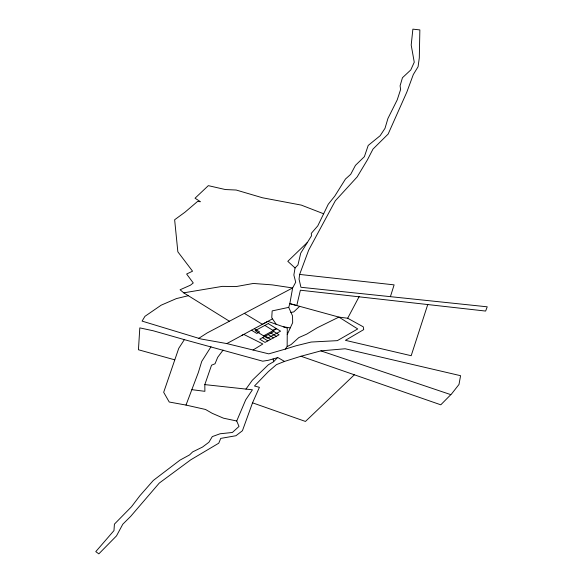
<?xml version="1.0" encoding="UTF-8"?>
<svg xmlns="http://www.w3.org/2000/svg" width="583" height="583" viewBox="0 0 583 583"><rect width="100%" height="100%" fill="white"/><g stroke="black" fill="none" stroke-linecap="round" stroke-linejoin="round"><path stroke-width="0.87" d="M226.823 343.584L268.778 353.859L285.233 349.122L287.149 346.572L287.288 328.142L267.837 321.357L226.823 343.584L201.018 338.993L142.084 321.109L144.956 316.321L161.141 305.193L176.379 298.591L188.331 295.698M299.64 274.425L299.043 279.14L300.937 287.281L487.228 306.811L485.632 311.067L300.376 290.203L296.776 305.536L289.846 303.641L292.637 287.951L295.712 282.194L293.861 274.994L295.064 267.969L297.949 264.937L300.719 253.16L311.453 235.911L311.3 233.353L317.779 225.861L328.28 204.218L334.795 196.077L345.471 179.039L350.704 174.317L355.448 165.361L364.382 156.674L368.208 145.444L380.145 135.722L385.006 128.318L387.943 118.451L397.198 99.919L400.616 89.483L400.091 85.796L402.459 77.721L410.767 69.96L414.258 62.228L411.197 45.066L412.873 29.15L419.855 29.908L419.301 57.906L418.069 66.754L413.318 74.522L406.825 92.129L388.147 134.061L372.996 149.08L367.37 159.939L357.153 176.933L335.327 200.778L308.647 250.194L299.64 274.425L394.115 284.868L390.406 296.652M287.237 334.533L292.666 322.683L292.549 315.957L288.716 307.365L289.846 303.641L338.898 317.101L347.687 318.245L363.275 326.83L363.726 329.599L345.42 340.334L411.183 355.71L427.784 304.443M277.384 357.736L268.297 360.301L262.729 361.19L184.359 339.641L178.741 348.343L163.677 392.301L169.23 402.022L186.006 405.076L205.522 409.47L212.205 413.318L223.471 418.179L236.713 420.992L239.015 426.428L232.369 432.477L220.09 433.774L212.292 436.601L208.896 442.264L202.498 447.066L192.601 451.934L189.57 454.908L179.943 460.155L153.3 480.45L139.782 495.841L131.518 506.714L114.414 524.132L113.977 530.588L95.772 551.642L98.84 553.85L116.498 535.886L122.78 524.234L130.665 516.385L159.254 483.088L190.772 459.805L218.771 443.189L220.731 438.401L235.947 435.727L242.433 430.72L252.534 402.824L259.42 387.316L254.48 386.012L268.187 371.765L276.429 364.645L284.533 361.416L300.974 356.249L320.89 350.871L345.18 348.758L460.577 375.692L458.996 384.452L451.679 393.787L440.784 404.813L300.974 356.249M191.887 389.67L204.888 391.324L204.822 384.605L211.549 365.177L215.018 363.785L217.699 357.299L223.07 350.113M186.006 405.076L198.373 372.42L201.725 361.416L211.01 346.747M236.713 420.992L245.705 399.851L252.424 389.794L204.822 384.605M347.687 318.245L359.15 296.579M245.946 389.109L252.286 380.276L268.348 364.769L273.653 361.722L277.654 357.445L284.533 361.416M307.452 242.339L287.798 261.322L295.064 267.969M354.362 374.796L305.456 421.443L252.534 402.824M299.647 306.33L293.723 311.927L290.822 312.437M198.796 338.322L207.198 332.922L292.637 287.951L272.166 284.876L253.335 283.455L236.297 286.544L222.327 286.37L183.732 292.841L180.089 289.766L190.408 285.211L193.264 282.959L186.633 274.039L192.55 271.19L177.851 251.812L174.638 219.755L184.935 212.234L197.586 201.434L200.486 201.74L195.028 198.213L208.335 185.649L225.337 189.541L236.188 190.029L262.525 197.783L301.309 205.107L323.645 213.779M253.037 350.004L262.853 343.97L243.752 334.394L241.792 335.458M276.153 328.448L272.778 330.277L264.871 325.409M263.603 335.852L276.685 328.776M276.211 324.279L272.465 318.85L262.401 324.301L244.299 313.333M287.149 346.572L291.194 344.495L298.839 337.579L306.694 334.139L317.116 327.835L338.898 317.101L357.729 328.943L337.338 340.647L311.162 342.039L296.164 345.748L285.233 349.122M288.716 307.365L272.159 310.907L271.758 317.582L272.465 318.85M283.367 326.779L290.145 327.894M174.725 359.82L138.441 349.764L139.811 327.886L153.132 330.75L184.359 339.641M320.89 350.871L450.827 394.647M271.008 333.068L276.276 336.318M268.195 334.591L273.463 337.841M254.319 328.674L259.595 331.924L256.782 333.447L251.506 330.197M265.382 336.114L270.65 339.364M262.561 337.637L267.837 340.887M183.732 292.841L229.367 321.218M273.106 358.946L273.653 361.722M268.246 323.58L255.165 330.656L267.495 338.249L280.569 331.173L268.246 323.58M273.821 331.545L259.748 339.16L265.025 342.41L279.089 334.795L273.821 331.545"/></g></svg>
